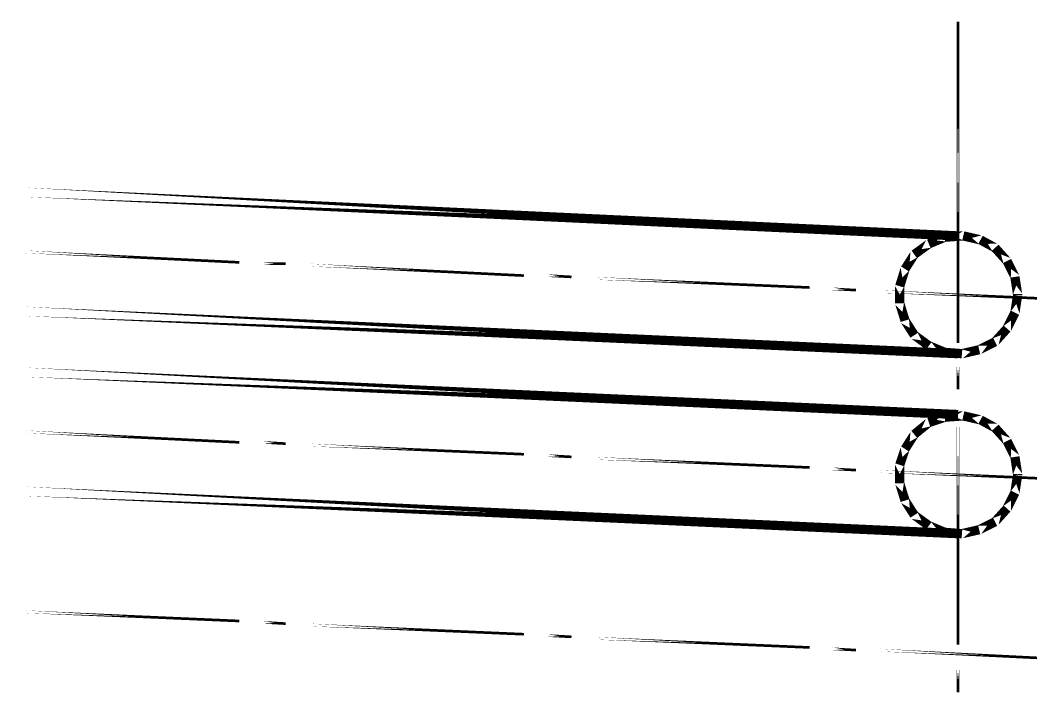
# Model space of a CAD drawing. Extents: x 0 to 359, y 1 to 652.
# Drawn here: x 239 to 303.6, y 348.1 to 391.2 of the extents above; entities that cross this region are included whole.
import ezdxf

# ---------------------------------------------------------------- set-up
doc = ezdxf.new("R2010")
doc.units = 0
doc.layers.add('C00-00-00-BLACK', color=7, linetype='CONTINUOUS')

msp = doc.modelspace()

# ---------------------------------------------------------------- linework, layer by layer
at = {"layer": 'C00-00-00-BLACK'}
for points, const_width in [([(298.958, 378.883), (298.958, 391.075), (298.958, 378.883)], 0.1693), ([(298.958, 385.403), (298.958, 370.501), (298.958, 385.403)], 0.1693), ([(239.267, 380.153), (298.958, 377.359), (239.267, 380.153)], 0.5927), ([(298.111, 377.275), (297.095, 376.851), (298.111, 377.275)], 0.5927), ([(299.296, 377.359), (298.111, 377.275), (299.296, 377.359)], 0.5927), ([(300.397, 377.105), (299.296, 377.359), (300.397, 377.105)], 0.5927), ([(297.095, 376.851), (296.164, 376.174), (297.095, 376.851)], 0.5927), ([(301.329, 376.597), (300.397, 377.105), (301.329, 376.597)], 0.5927), ([(302.091, 375.751), (301.329, 376.597), (302.091, 375.751)], 0.5927), ([(239.267, 376.343), (252.984, 375.666), (239.267, 376.343)], 0.1693), ([(296.164, 376.174), (295.571, 375.243), (296.164, 376.174)], 0.5927), ([(254.508, 375.581), (255.947, 375.581), (254.508, 375.581)], 0.1693), ([(257.471, 375.497), (271.187, 374.819), (257.471, 375.497)], 0.1693), ([(302.599, 374.735), (302.091, 375.751), (302.599, 374.735)], 0.5927), ([(295.571, 375.243), (295.232, 374.142), (295.571, 375.243)], 0.5927), ([(302.767, 373.634), (302.599, 374.735), (302.767, 373.634)], 0.5927), ([(272.711, 374.819), (274.235, 374.735), (272.711, 374.819)], 0.1693), ([(275.675, 374.65), (289.475, 374.057), (275.675, 374.65)], 0.1693), ([(295.232, 374.142), (295.232, 373.041), (295.232, 374.142)], 0.5927), ([(290.915, 373.973), (292.439, 373.888), (290.915, 373.973)], 0.1693), ([(293.963, 373.803), (307.679, 373.211), (293.963, 373.803)], 0.1693), ([(302.599, 372.449), (302.767, 373.549), (302.599, 372.449)], 0.5927), ([(302.767, 373.549), (302.767, 373.634), (302.767, 373.549)], 0.5927), ([(295.232, 373.041), (295.571, 371.941), (295.232, 373.041)], 0.5927), ([(239.267, 372.533), (298.958, 369.824), (239.267, 372.533)], 0.5927), ([(302.091, 371.433), (302.599, 372.449), (302.091, 371.433)], 0.5927), ([(295.571, 371.941), (296.164, 371.009), (295.571, 371.941)], 0.5927), ([(301.329, 370.586), (302.091, 371.433), (301.329, 370.586)], 0.5927), ([(296.164, 371.009), (297.095, 370.332), (296.164, 371.009)], 0.5927), ([(297.095, 370.332), (298.111, 369.909), (297.095, 370.332)], 0.5927), ([(300.313, 370.078), (301.329, 370.586), (300.313, 370.078)], 0.5927), ([(298.111, 369.909), (299.212, 369.824), (298.111, 369.909)], 0.5927), ([(299.212, 369.824), (300.313, 370.078), (299.212, 369.824)], 0.5927), ([(298.958, 369.062), (298.958, 367.538), (298.958, 369.062)], 0.1693), ([(239.267, 368.639), (298.958, 365.929), (239.267, 368.639)], 0.5927), ([(298.111, 365.76), (297.095, 365.421), (298.111, 365.76)], 0.5927), ([(299.296, 365.845), (298.111, 365.76), (299.296, 365.845)], 0.5927), ([(298.958, 366.014), (298.958, 351.197), (298.958, 366.014)], 0.1693), ([(300.397, 365.591), (299.296, 365.845), (300.397, 365.591)], 0.5927), ([(301.329, 365.083), (300.397, 365.591), (301.329, 365.083)], 0.5927), ([(297.095, 365.421), (296.164, 364.659), (297.095, 365.421)], 0.5927), ([(302.091, 364.236), (301.329, 365.083), (302.091, 364.236)], 0.5927), ([(239.267, 364.829), (252.984, 364.151), (239.267, 364.829)], 0.1693), ([(296.164, 364.659), (295.571, 363.728), (296.164, 364.659)], 0.5927), ([(254.508, 364.151), (255.947, 364.067), (254.508, 364.151)], 0.1693), ([(257.471, 363.982), (271.187, 363.389), (257.471, 363.982)], 0.1693), ([(295.571, 363.728), (295.232, 362.712), (295.571, 363.728)], 0.5927), ([(302.599, 363.22), (302.091, 364.236), (302.599, 363.22)], 0.5927), ([(272.711, 363.305), (274.235, 363.22), (272.711, 363.305)], 0.1693), ([(302.767, 362.119), (302.599, 363.22), (302.767, 362.119)], 0.5927), ([(275.675, 363.135), (289.475, 362.543), (275.675, 363.135)], 0.1693), ([(295.232, 362.712), (295.232, 361.527), (295.232, 362.712)], 0.5927), ([(290.915, 362.458), (292.439, 362.373), (290.915, 362.458)], 0.1693), ([(293.963, 362.289), (307.679, 361.696), (293.963, 362.289)], 0.1693), ([(302.599, 360.934), (302.767, 362.035), (302.599, 360.934)], 0.5927), ([(302.767, 362.035), (302.767, 362.119), (302.767, 362.035)], 0.5927), ([(295.232, 361.527), (295.571, 360.426), (295.232, 361.527)], 0.5927), ([(239.267, 361.019), (298.958, 358.309), (239.267, 361.019)], 0.5927), ([(295.571, 360.426), (296.164, 359.495), (295.571, 360.426)], 0.5927), ([(302.091, 359.918), (302.599, 360.934), (302.091, 359.918)], 0.5927), ([(301.329, 359.071), (302.091, 359.918), (301.329, 359.071)], 0.5927), ([(296.164, 359.495), (297.095, 358.817), (296.164, 359.495)], 0.5927), ([(297.095, 358.817), (298.111, 358.394), (297.095, 358.817)], 0.5927), ([(299.212, 358.309), (300.313, 358.563), (299.212, 358.309)], 0.5927), ([(300.313, 358.563), (301.329, 359.071), (300.313, 358.563)], 0.5927), ([(298.111, 358.394), (299.212, 358.309), (298.111, 358.394)], 0.5927), ([(239.267, 353.314), (252.984, 352.721), (239.267, 353.314)], 0.1693), ([(254.508, 352.637), (255.947, 352.552), (254.508, 352.637)], 0.1693), ([(257.471, 352.468), (271.187, 351.875), (257.471, 352.468)], 0.1693), ([(272.711, 351.79), (274.235, 351.706), (272.711, 351.79)], 0.1693), ([(275.675, 351.62), (289.475, 351.028), (275.675, 351.62)], 0.1693), ([(290.915, 350.944), (292.439, 350.858), (290.915, 350.944)], 0.1693), ([(293.963, 350.858), (307.679, 350.182), (293.963, 350.858)], 0.1693), ([(298.958, 349.673), (298.958, 348.149), (298.958, 349.673)], 0.1693)]:
    msp.add_lwpolyline(points, close=True, dxfattribs=dict(at, const_width=const_width))

doc.saveas('drawing.dxf')
